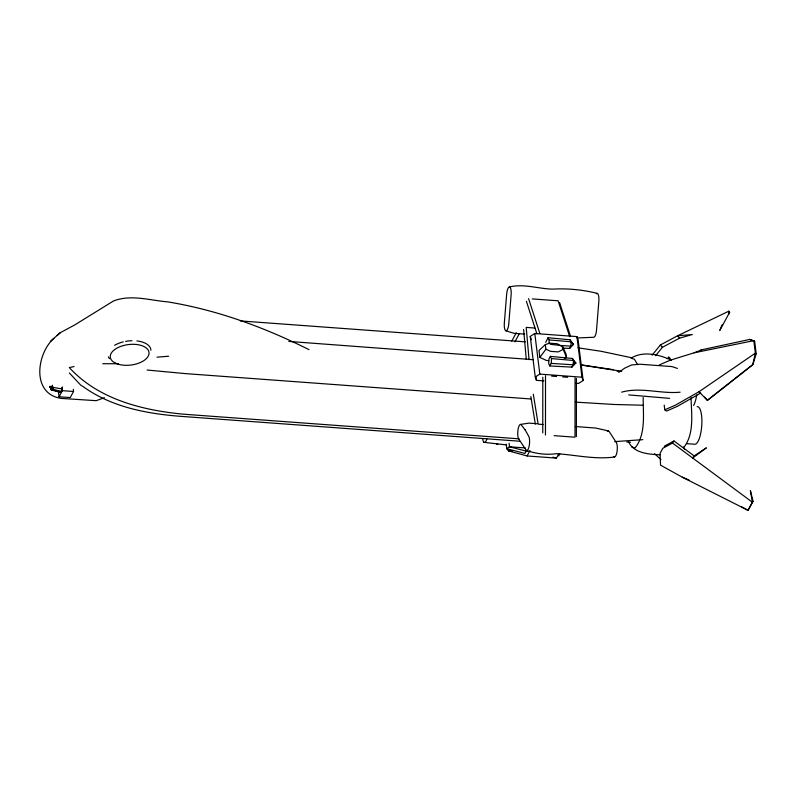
<?xml version="1.0" encoding="UTF-8"?>
<svg xmlns="http://www.w3.org/2000/svg" width="796" height="796" viewBox="0 0 796 796"><rect width="100%" height="100%" fill="white"/><g stroke="black" fill="none" stroke-linecap="round" stroke-linejoin="round"><path stroke-width="1.19" d="M542.763 432.865L542.812 377.214M545.469 435.024L545.519 375.662M575.05 377.831L575.001 437.193L554.086 435.661M576.374 436.566L576.423 378.438M50.048 386.229C48.994 388.13 51.7 384.896 53.143 387.214M52.745 387.075L50.447 387.831L51.332 389.94L52.516 385.214M51.332 389.94L60.844 392.508L61.73 391.393L62.436 386.985M548.981 343.534L549.17 339.932L548.046 337.703L570.075 339.802L573.478 344.389L569.608 348.449L562.245 348.071M549.827 365.971L551.22 363.394L551.489 358.588L550.354 356.359L572.394 358.459L575.787 363.046L571.916 367.105L549.827 365.971L548.703 363.742L548.961 358.936L550.354 356.359M728.748 311.216L728.549 314.271L729.653 312.271L728.748 311.216L677.545 335.793L660.372 344.966L652.103 355.185M749.613 339.335L754.648 341.245L756.2 353.772L752.877 364.697L707.475 400.378L698.968 391.761L675.426 405.154L664.779 409.811L664.192 405.094M722.081 324.887L719.803 330.44L729.653 312.271M545.728 342.35L548.046 337.703M53.82 338.37C36.497 353.862 31.193 394.328 61.581 398.428L96.256 400.677L104.395 397.711M73.312 389.304L73.531 391.483L70.237 397.572L59.083 396.756L62.377 390.667L61.959 387.393M511.719 341.185L516.296 332.728M514.903 341.802L519.35 333.584M569.608 348.449L570.861 346.131L571.1 341.802L570.075 339.802M526.634 450.277L524.922 453.451L506.793 448.725L506.226 444.168M571.916 367.105L573.17 364.787L573.409 360.469L572.394 358.459M525.42 447.959L509.51 446.785L506.793 448.725L508.455 450.894L527.091 455.959L530.037 450.496M527.091 455.959L556.454 458.108L558.812 453.75M558.683 455.929L559.827 453.82M741.643 506.803L748.011 510.345L752.399 502.236L750.389 490.635L753.056 501.301L748.011 510.345L682.301 477.192L660.561 465.163L660.073 453.312L662.769 448.317L672.511 443.064L673.993 440.974L694.152 455.919L706.39 447.83L692.669 458.008L672.511 443.064M694.152 455.919L692.669 458.008L752.399 502.236L753.056 501.301M548.703 360.618L546.355 360.449L539.847 357.384L545.907 349.255L545.33 344.608L549.588 343.166L557.23 343.733L562.971 347.086L566.085 354.26L566.493 357.583L564.364 358.389M655.635 355.673L662.391 347.315L679.575 338.141L692.361 334.519L677.545 335.793L679.575 338.141M684.043 447.113C694.49 433.482 691.435 413.811 691.028 397.572M545.33 344.608L538.992 350.519L539.847 357.384M57.093 335.504L60.237 332.728L74.734 324.937L113.45 301.007C130.833 294.152 149.917 300.4 167.757 301.883C217.159 309.982 264.332 327.305 308.987 349.643M50.337 341.444L60.237 332.728M707.346 400.279L752.737 364.598L755.364 353.155L753.812 340.638L694.142 352.807L669.874 360.329L659.227 364.986M699.455 351.384L701.246 350.041L694.142 352.807M618.8 372.409L624.621 368.19L631.656 364.936L639.944 364.23L671.993 366.588L677.396 368.429M698.968 391.761L755.364 353.155L756.2 353.772M667.118 358.668L669.197 357.324L671.118 360.459M543.877 380.876L536.434 380.339L535.26 377.005L530.236 336.41L534.793 333.504L576.931 336.599L578.115 339.922L583.14 380.518L578.592 383.423L576.115 383.244M535.26 377.005L539.817 374.1L581.966 377.195L583.14 380.518M700.719 393.035L677.177 406.428L666.531 411.084L664.779 409.811M664.252 446.228L673.993 440.974M562.971 347.086L563.25 349.335L558.235 351.912L550.603 351.344L545.907 349.255M573.826 363.871L575.787 363.046L573.409 360.469L551.489 358.588M168.662 356.22L156.991 357.185M621.646 392.159C640.81 386.776 660.76 394.06 680.132 392.189M74.058 366.548L69.312 367.583C98.286 399.303 142.156 410.248 183.438 414.189L519.042 438.825M701.107 349.941L749.742 339.424L754.648 341.245M520.524 424.407L528.942 423.134L537.151 423.741M524.654 334.101L514.107 333.325L505.967 330.837A7.542 2.259 -85.8 0 1 504.336 322.987L506.664 294.092A7.542 2.259 -85.8 0 1 509.5 286.928C523.947 283.505 538.195 288.799 552.583 289.137C567.488 288.242 582.712 289.724 597.219 293.366M614.512 457.004C595.02 459.69 575.737 454.934 556.374 453.69C546.703 455.103 536.126 453.79 526.793 450.566M614.671 441.621L642.83 439.651M102.774 363.712L118.435 363.742M628.671 394.896L669.595 398.368M643.088 405.234L613.915 404.467L575.986 402.139M558.673 345.355L570.861 346.131L573.478 344.389L571.1 341.802L549.17 339.932M551.22 363.394L573.17 364.787L575.787 363.046L573.926 362.14M532.275 298.908L558.115 300.798L569.727 336.738M534.812 328.032L526.196 327.395L529.071 359.683M577.17 337.952L593.687 337.275A7.542 2.259 -85.8 0 0 596.522 330.111L598.851 301.216A7.542 2.259 -85.8 0 0 596.313 293.804M240.332 320.917L525.38 341.842M533.31 359.692L288.809 341.424M551.668 376.11L556.593 376.468M562.742 376.926L567.667 377.284M530.773 398.965L185.299 373.603L147.141 370.04M575.409 426.547L595.557 428.029L608.243 430.845M543.101 424.527L538.176 424.159L533.3 394.199M62.377 390.667L73.531 391.483M686.54 443.641L695.077 444.267A18.875 5.642 -85.8 0 0 701.813 424.666A18.875 5.642 -85.8 0 0 697.127 406.647M626.78 441.989L630.482 442.258M519.688 441.223L179.15 416.228C145.439 413.472 111.122 406.816 83.142 386.627L80.714 385.135L69.361 372.976M659.993 454.795C648.899 454.297 633.676 453.312 628.472 441.581M483.988 442.337L506.584 444.924M508.455 450.894L512.127 451.163M496.664 444.198L497.759 444.287M550.275 344.31L557.956 345.185M580.652 364.936L621.706 371.304M580.652 364.787L613.338 369.662M577.916 347.792L601.02 351.275L631.994 357.822M52.427 387.334L62.357 388.916M616.8 370.886L619.198 371.314M51.979 389.135L61.73 391.393M50.745 389.443L58.884 391.523M527.101 451.362L509.51 446.785L509.072 443.213M552.961 457.163L556.454 458.108M631.686 446.924L635.039 447.989C646.063 434.288 643.078 414.069 643.188 397.502M50.039 386.627L53.133 387.702M49.72 386.737L52.924 388.319L49.869 387.125M49.969 386.965L53.043 388.13M670.341 359.683C658.282 354.359 642.909 350.797 631.059 358.18L634.412 359.245L637.626 364.598M49.77 387.035L52.805 388.209M682.301 477.192L688.978 480.048M60.038 391.821L60.844 392.508M654.611 453.7L660.939 459.59M704.47 397.114L707.475 400.378M660.372 344.966L662.391 347.315M668.471 356.936L670.411 359.872M683.456 447.063L684.58 449.252M563.25 349.335L566.493 357.583M530.236 336.41L531.41 339.743M559.638 302.669L570.513 336.29M528.584 298.629L539.827 333.415M526.405 301.356L536.902 333.822M530.852 396.567L535.34 424.129M58.466 392.488L59.083 396.756M576.931 336.599L581.966 377.195M534.793 333.504L539.817 374.1M535.987 376.647L536.434 380.339M523.619 329.445L526.275 359.334M486.844 438.954A8.477 2.537 -85.8 0 1 482.645 438.616M109.5 358.658A21.681 11.462 -7.1 0 1 108.346 356.877M114.604 345.285A21.681 11.462 -7.1 0 1 123.281 341.872M125.639 341.365A21.681 11.462 -7.1 0 1 131.967 340.718M136.912 340.927A21.681 11.462 -7.1 0 1 150.912 350.24M696.729 394.896A18.875 5.642 -85.8 0 1 693.624 405.472M509.5 286.928A7.542 2.259 -85.8 0 1 511.132 294.779L508.803 323.673A7.542 2.259 -85.8 0 1 505.967 330.837M613.686 456.426A7.542 2.259 -85.8 0 0 616.91 452.377A7.542 2.259 -85.8 0 0 616.343 442.546L609.069 431.422A7.542 2.259 -85.8 0 0 607.338 431.412M525.121 429.85L521.35 424.984A7.542 2.259 -85.8 0 0 518.126 429.034A7.542 2.259 -85.8 0 0 518.684 438.865L525.967 449.989A7.542 2.259 -85.8 0 0 529.191 445.939A7.542 2.259 -85.8 0 0 528.634 436.108L525.121 429.85M115.48 363.165A19.512 10.318 -7.1 0 0 148.215 356.18A19.512 10.318 -7.1 0 0 125.241 345.106A19.512 10.318 -7.1 0 0 115.48 363.165"/></g></svg>
